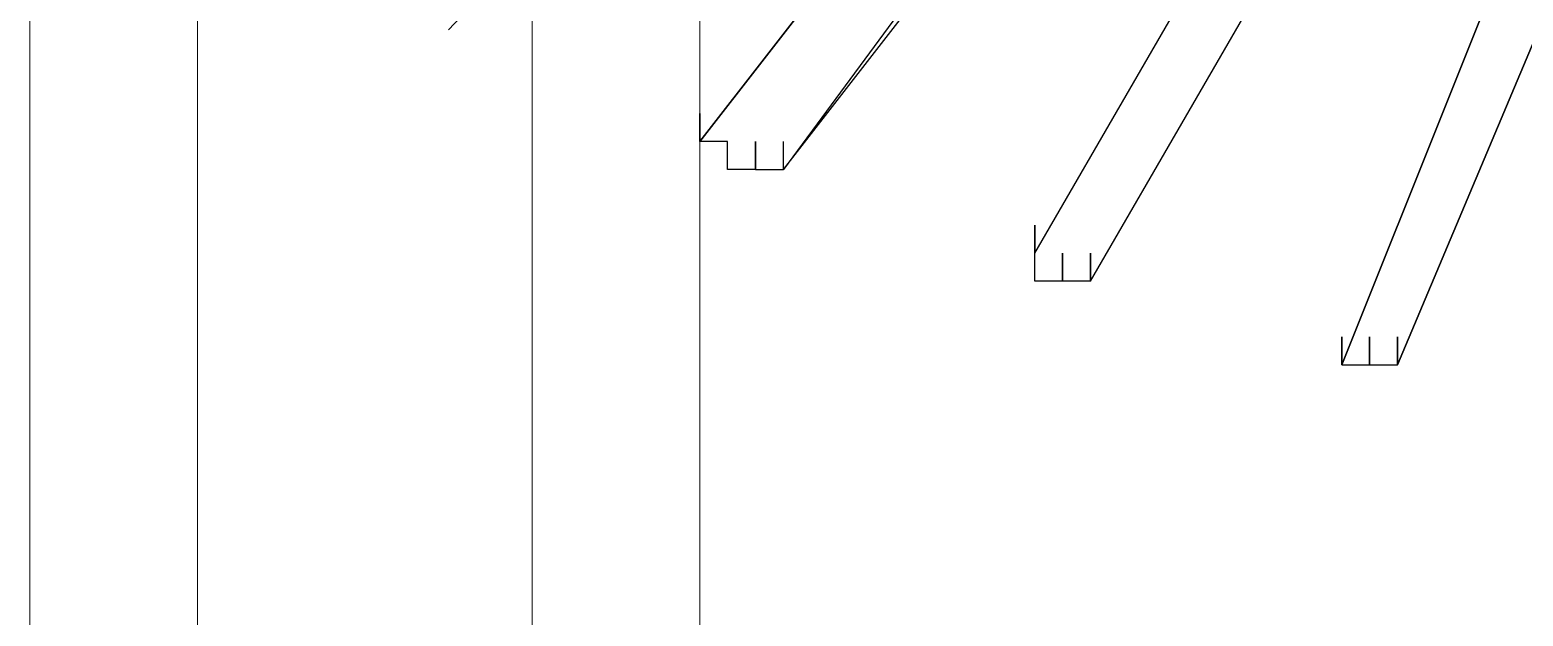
# Model space of a CAD drawing. Header units: inches. Extents: x 3324238 to 135265466, y -1036581 to 20094598.
# Drawn here: x 3353505.373 to 3353509.684, y -519261.421 to -519259.729 of the extents above; entities that cross this region are included whole.
import ezdxf

# ---------------------------------------------------------------- set-up
doc = ezdxf.new("R2010")
doc.units = ezdxf.units.IN
doc.header["$MEASUREMENT"] = 0
doc.layers.add('PDF_Geometry', color=7, linetype='Continuous')

msp = doc.modelspace()

# ---------------------------------------------------------------- linework, layer by layer
at = {"layer": 'PDF_Geometry', "color": 32, "lineweight": 13, "true_color": 0xdd6e00}
for points in [[(3353517.2977, -519332.0817), (3353517.2977, -519254.4915, 1.002038), (3353505.3731, -519254.4915), (3353505.3731, -519332.0817)], [(3353516.8143, -519332.0817), (3353516.8143, -519254.4915, 1.000988), (3353505.8566, -519254.4915), (3353505.8566, -519332.0817)]]:
    msp.add_lwpolyline(points, format="xyb", dxfattribs=at)
for points in [[(3353506.8234, -519254.4915), (3353506.8234, -519332.0817)], [(3353507.3069, -519254.4915), (3353507.3069, -519332.0817)]]:
    msp.add_lwpolyline(points, dxfattribs=at)
at = {"layer": 'PDF_Geometry', "lineweight": 25}
for points in [[(3353506.5817, -519259.7286), (3353507.9514, -519258.2783)], [(3353508.5154, -519258.5201), (3353508.5154, -519258.6006), (3353508.5154, -519258.5201), (3353508.5154, -519258.4395), (3353508.5154, -519258.5201), (3353508.4349, -519258.6006), (3353507.3069, -519260.0509), (3353507.3069, -519259.9703)], [(3353507.468, -519260.0509), (3353507.468, -519260.1315), (3353507.3874, -519260.1315), (3353507.3874, -519260.0509), (3353507.3069, -519260.0509), (3353508.4349, -519258.6006)], [(3353508.6766, -519258.6006), (3353507.5486, -519260.1315), (3353508.6766, -519258.6812)], [(3353508.3543, -519260.3732), (3353508.3543, -519260.4538), (3353508.2737, -519260.4538), (3353508.2737, -519260.3732), (3353508.2737, -519260.2926), (3353508.2737, -519260.3732), (3353509.16, -519258.8423), (3353509.16, -519258.7618), (3353509.0794, -519258.7618), (3353509.0794, -519258.6812), (3353509.0794, -519258.7618), (3353509.0794, -519258.6812), (3353509.0794, -519258.7618), (3353509.0794, -519258.8423), (3353509.0794, -519258.7618), (3353508.9989, -519258.7618), (3353509.0794, -519258.8423), (3353509.16, -519258.8423), (3353509.0794, -519258.7618), (3353508.9989, -519258.7618), (3353508.9989, -519258.6812), (3353508.9989, -519258.7618)], [(3353508.4349, -519260.4538), (3353509.3211, -519258.9229)], [(3353509.2406, -519260.6149), (3353509.2406, -519260.6955), (3353509.3211, -519260.6955), (3353509.9657, -519259.1646), (3353509.3211, -519260.6955), (3353509.3211, -519260.6149)], [(3353507.3069, -519260.0509), (3353507.3069, -519259.9703)], [(3353507.468, -519260.0509), (3353507.468, -519260.1315), (3353507.468, -519260.0509), (3353507.468, -519260.1315), (3353507.5486, -519260.1315), (3353507.5486, -519260.0509)], [(3353508.4349, -519260.4538), (3353508.4349, -519260.3732)], [(3353508.4349, -519260.4538), (3353508.4349, -519260.3732)], [(3353508.4348, -519260.4538), (3353508.3543, -519260.4538)], [(3353509.2406, -519260.6955), (3353509.2406, -519260.6149)], [(3353509.3211, -519260.6955), (3353509.3211, -519260.6149)], [(3353509.16, -519260.6955), (3353509.2406, -519260.6955)]]:
    msp.add_lwpolyline(points, dxfattribs=at)
for points in [[(3353509.16, -519260.6955), (3353509.8046, -519259.0841)], [(3353507.3068, -519259.9703), (3353507.3068, -519260.0509)], [(3353508.2737, -519260.2926), (3353508.2737, -519260.3732)], [(3353508.3543, -519260.3732), (3353508.3543, -519260.4538)], [(3353508.4349, -519260.3732), (3353508.4349, -519260.4538)], [(3353509.16, -519260.6149), (3353509.16, -519260.6955)], [(3353509.3211, -519260.6149), (3353509.3211, -519260.6955)]]:
    msp.add_lwpolyline(points, close=True, dxfattribs=at)

doc.saveas('drawing.dxf')
